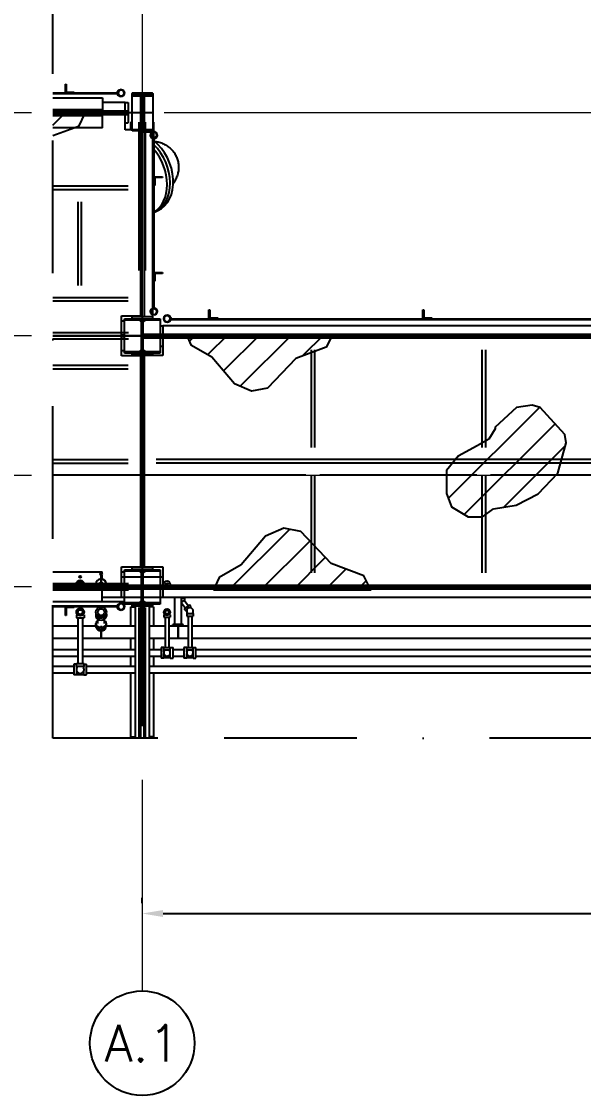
# Model space of a CAD drawing. Header units: metres. Extents: x 0 to 63075, y 0 to 44550.
# Drawn here: x 8035 to 12068, y 20105 to 27808 of the extents above; entities that cross this region are included whole.
import ezdxf
from ezdxf.enums import TextEntityAlignment as Align

# ---------------------------------------------------------------- set-up
doc = ezdxf.new("R2010")
doc.units = ezdxf.units.M
doc.header["$LTSCALE"] = 75
for name, pattern in [('BORDER', [44.45, 12.7, -6.35, 12.7, -6.35, 0, -6.35]), ('CENTER2', [28.575, 19.05, -3.175, 3.175, -3.175]), ('CENTERX2', [101.6, 63.5, -12.7, 12.7, -12.7])]:
    doc.linetypes.add(name, pattern=pattern)
for name, color, linetype in [('GSB', 7, 'Continuous'), ('SC1', 7, 'CENTER2'), ('SDM', 7, 'Continuous'), ('SL1', 8, 'Continuous'), ('SLM', 1, 'BORDER')]:
    doc.layers.add(name, color=color, linetype=linetype)
doc.styles.add('R140', font='simplex.shx', dxfattribs={"height": 3.5})
doc.styles.add('ROMANS', font='ROMANS.SHX')
doc.dimstyles.new('75___1-75', dxfattribs={"dimscale": 75, "dimtxt": 2.5, "dimasz": 2, "dimexe": 1.5, "dimexo": 1, "dimgap": 0.5, "dimtad": 1, "dimdec": 0, "dimzin": 12, "dimtxsty": 'ROMANS', "dimcen": 0, "dimclrd": 256, "dimclre": 256, "dimclrt": 3, "dimazin": 3, "dimtfac": 1, "dimtdec": 0, "dimtmove": 0, "dimatfit": 0, "dimfxl": 1, "dimlwd": -1, "dimlwe": -1, "dimarcsym": 0})
pattern_1 = [(45, (-77751.2, -19190.13), (-114.90485, 114.90485), [])]

# ---------------------------------------------------------------- blocks, each defined once
blk = doc.blocks.new('A$Ca548c4ee')
at = {"layer": 'SL1'}
h = blk.add_hatch(dxfattribs=at)
h.set_pattern_fill('_USER', color=256, scale=162.5, angle=45, style=0, pattern_type=0)
h.set_pattern_definition(pattern_1)
h.paths.add_polyline_path([(0, 4481.3), (0, 4319.6), (183.6, 4387.1), (230.8, 4481.3)])
h = blk.add_hatch(dxfattribs=at)
h.set_pattern_fill('_USER', color=256, scale=162.5, angle=45, style=0, pattern_type=0)
h.set_pattern_definition(pattern_1)
h.paths.add_polyline_path([(958.6, 2897.5), (2009.2, 2897.5), (1962.1, 2803.2), (1743.1, 2722.8), (1540.7, 2509.4), (1427.1, 2487.2), (1305.1, 2539.9), (1141.6, 2731.2), (994.6, 2814.3)])
h = blk.add_hatch(dxfattribs=at)
h.set_pattern_fill('_USER', color=256, scale=162.5, angle=45, style=0, pattern_type=0)
h.set_pattern_definition(pattern_1)
h.paths.add_polyline_path([(3163.6, 1644.1), (3325.8, 1670.3), (3325, 1670.3), (3484.2, 1751.7), (3625.3, 1900), (3683.7, 2116.8), (3673.8, 2178), (3498.6, 2369.7), (3439, 2387.7), (3328, 2369.7), (3175.6, 2230.4), (3175.6, 2217), (3130.2, 2142.7), (3044.7, 2095.5), (2909.2, 2020.7), (2825.1, 1917.9), (2825.1, 1754.4), (2860.4, 1659), (2981, 1586.6), (3083.5, 1586.6)])
h = blk.add_hatch(dxfattribs=at)
h.set_pattern_fill('_USER', color=256, scale=162.5, angle=45, style=0, pattern_type=0)
h.set_pattern_definition(pattern_1)
h.paths.add_polyline_path([(1154.4, 1063.3), (2283.6, 1063.3), (2232.9, 1164.6), (1997.6, 1251), (1780.1, 1480.4), (1657.9, 1504.3), (1526.8, 1447.6), (1351, 1242.1), (1193.1, 1152.7)])
for p, q in [((0, 4626.5), (462.5, 4626.5)), ((0, 4621.7), (463.5, 4621.7)), ((90.6, 4690), (97, 4690)), ((90.6, 4626.5), (90.6, 4690)), ((154.1, 4626.5), (90.6, 4626.5)), ((97, 4690), (97, 4640.5)), ((104.6, 4632.8), (154.1, 4632.8)), ((154.1, 4632.8), (154.1, 4626.5)), ((462.5, 4626.5), (464.5, 4635.8)), ((464.5, 4617.1), (462.5, 4626.5)), ((464.3, 4626.5), (462.5, 4626.5)), ((464.3, 4626.5), (466.1, 4635.8)), ((464.3, 4626.5), (466.2, 4626.5)), ((466.1, 4617.1), (464.3, 4626.5)), ((464.5, 4635.8), (470, 4643.7)), ((466.1, 4635.8), (464.5, 4635.8)), ((466.1, 4635.8), (471.3, 4643.7)), ((466.1, 4635.8), (468.1, 4635.8)), ((466.2, 4626.5), (468.1, 4635.8)), ((466.2, 4626.5), (466.6, 4626.5)), ((468.1, 4617.1), (466.2, 4626.5)), ((466.6, 4626.5), (466.6, 4624.5)), ((468.1, 4635.8), (473.4, 4643.7)), ((471.1, 4634.6), (469.5, 4626.5)), ((469.5, 4626.5), (471.1, 4618.4)), ((470, 4643.7), (478.4, 4649)), ((471.3, 4643.7), (470, 4643.7)), ((475.7, 4641.4), (471.1, 4634.6)), ((471.3, 4643.7), (479, 4649)), ((471.3, 4643.7), (473.4, 4643.7)), ((473.4, 4643.7), (481.3, 4649)), ((482.5, 4646), (475.7, 4641.4)), ((478.4, 4649), (487.1, 4650.7)), ((479, 4649), (478.4, 4649)), ((479, 4649), (487.1, 4650.7)), ((479, 4649), (481.3, 4649)), ((481.3, 4649), (489.4, 4650.6)), ((490.6, 4647.6), (482.5, 4646)), ((487.1, 4650.7), (488.1, 4650.9)), ((490.6, 4650.9), (488.1, 4650.9)), ((488.1, 4650.9), (497.5, 4649)), ((490.6, 4650.9), (500, 4649)), ((498.7, 4646), (490.6, 4647.6)), ((497.5, 4649), (500, 4649)), ((497.5, 4649), (505.4, 4643.7)), ((505.6, 4641.4), (498.7, 4646)), ((500, 4649), (507.9, 4643.7)), ((505.4, 4643.7), (507.9, 4643.7)), ((505.4, 4643.7), (510.7, 4635.8)), ((510.2, 4634.6), (505.6, 4641.4)), ((507.9, 4643.7), (513.2, 4635.8)), ((511.8, 4626.5), (510.2, 4634.6)), ((510.2, 4618.4), (511.8, 4626.5)), ((510.7, 4635.8), (513.2, 4635.8)), ((510.7, 4635.8), (512.5, 4626.5)), ((512.5, 4626.5), (510.7, 4617.1)), ((512.5, 4626.5), (515, 4626.5)), ((513.2, 4635.8), (515, 4626.5)), ((515, 4626.5), (513.2, 4617.1)), ((567.1, 4623.5), (567.1, 4363)), ((717.1, 4623.5), (567.1, 4623.5)), ((569.1, 4624.5), (569.1, 4623.5)), ((569.1, 4624.5), (569.1, 4624.5)), ((715.1, 4624.5), (569.1, 4624.5)), ((629.1, 4624.5), (569.1, 4624.5)), ((629.1, 4624.5), (629.1, 3020)), ((629.1, 4624.5), (629.1, 3020)), ((639.1, 4624.5), (639.1, 4624.5)), ((639.1, 4624.5), (645.2, 4624.5)), ((645.2, 4624.5), (639.1, 4624.5)), ((642.1, 4624.5), (642.1, 4363)), ((645.2, 4624.5), (645.2, 4624.5)), ((655.2, 4624.5), (655.2, 3020)), ((715.1, 4624.5), (655.2, 4624.5)), ((655.2, 4624.5), (655.2, 3020)), ((715.1, 4624.5), (715.1, 4623.5)), ((715.1, 4624.5), (715.1, 4624.5)), ((717.1, 4623.5), (717.1, 4348.7)), ((0, 4591.5), (356.5, 4591.5)), ((356.5, 4591.5), (356.5, 4489.5)), ((520.6, 4557.5), (356.5, 4557.5)), ((466.1, 4617.1), (464.5, 4617.1)), ((470, 4609.2), (464.5, 4617.1)), ((471.3, 4609.2), (466.1, 4617.1)), ((466.1, 4617.1), (468.1, 4617.1)), ((473.4, 4609.2), (468.1, 4617.1)), ((478.4, 4603.9), (470, 4609.2)), ((471.3, 4609.2), (470, 4609.2)), ((471.1, 4618.4), (475.7, 4611.5)), ((471.3, 4609.2), (473.4, 4609.2)), ((479, 4603.9), (471.3, 4609.2)), ((481.3, 4603.9), (473.4, 4609.2)), ((475.7, 4611.5), (482.5, 4606.9)), ((479, 4603.9), (478.4, 4603.9)), ((487.1, 4602.3), (478.4, 4603.9)), ((487.1, 4602.3), (479, 4603.9)), ((479, 4603.9), (481.3, 4603.9)), ((489.4, 4602.3), (481.3, 4603.9)), ((482.5, 4606.9), (490.6, 4605.3)), ((488.1, 4602.1), (487.1, 4602.3)), ((497.5, 4603.9), (488.1, 4602.1)), ((488.1, 4602.1), (490.6, 4602.1)), ((490.6, 4605.3), (498.7, 4606.9)), ((500, 4603.9), (490.6, 4602.1)), ((505.4, 4609.2), (497.5, 4603.9)), ((497.5, 4603.9), (500, 4603.9)), ((498.7, 4606.9), (505.6, 4611.5)), ((507.9, 4609.2), (500, 4603.9)), ((510.7, 4617.1), (505.4, 4609.2)), ((505.4, 4609.2), (507.9, 4609.2)), ((505.6, 4611.5), (510.2, 4618.4)), ((513.2, 4617.1), (507.9, 4609.2)), ((510.7, 4617.1), (513.2, 4617.1)), ((520.6, 4489.2), (520.6, 4557.5)), ((520.6, 4557.5), (542.1, 4557.5)), ((542.1, 4557.5), (542.1, 4489.2)), ((569.1, 4613.5), (715.1, 4613.5)), ((569.1, 4604.4), (569.1, 4613.5)), ((629.1, 4604.4), (569.1, 4604.4)), ((639.1, 4374.6), (639.1, 4594.4)), ((645.2, 4594.4), (645.2, 4374.6)), ((715.1, 4604.4), (655.2, 4604.4)), ((715.1, 4613.5), (715.1, 4604.4)), ((0, 4507.5), (352.3, 4507.5)), ((0, 4497.5), (542.1, 4497.5)), ((0, 4497.5), (542.1, 4497.5)), ((356.5, 4489.5), (0, 4489.5)), ((542.1, 4484.5), (0, 4484.5)), ((0, 4479.5), (356.5, 4479.5)), ((0, 4471.4), (542.1, 4471.4)), ((0, 4471.4), (542.1, 4471.4)), ((118.9, 4489.2), (182.9, 4489.2)), ((118.9, 4479.7), (118.9, 4489.2)), ((182.9, 4479.7), (118.9, 4479.7)), ((182.9, 4489.2), (542.1, 4489.2)), ((182.9, 4479.7), (182.9, 4489.2)), ((542.1, 4479.7), (182.9, 4479.7)), ((356.5, 4377.5), (356.5, 4479.5)), ((520.6, 4363), (520.6, 4479.7)), ((542.1, 4479.7), (542.1, 4489.2)), ((567.1, 4484.5), (542.1, 4484.5)), ((542.1, 4479.7), (542.1, 4411.5)), ((717.1, 4484.5), (567.1, 4484.5)), ((352.3, 4461.5), (0, 4461.5)), ((520.6, 4411.5), (542.1, 4411.5)), ((567.1, 4416), (560.9, 4416)), ((560.9, 4416), (560.9, 4410.4)), ((560.9, 4410.4), (567.1, 4410.4)), ((560.9, 4363), (560.9, 4410.4)), ((621.1, 3353.9), (621.1, 4416)), ((663.1, 4416), (663.1, 3353.9)), ((717.1, 4416), (723.3, 4416)), ((723.3, 4410.4), (717.1, 4410.4)), ((723.3, 4416), (723.3, 4410.4)), ((723.3, 4410.4), (723.3, 4349.9)), ((356.5, 4377.5), (0, 4377.5)), ((642.1, 4363), (520.6, 4363)), ((569.1, 4364.6), (629.1, 4364.6)), ((569.1, 4355.5), (569.1, 4364.6)), ((715.1, 4355.5), (569.1, 4355.5)), ((642.1, 3027.5), (642.1, 4363)), ((711.4, 4345.5), (642.1, 4345.5)), ((655.2, 4364.6), (715.1, 4364.6)), ((702.6, 4335.2), (700.7, 4325.9)), ((700.7, 4323.4), (702.6, 4332.7)), ((700.7, 4323.4), (700.7, 4325.9)), ((701, 4322), (700.7, 4323.4)), ((701, 4324.6), (702.6, 4316.5)), ((701, 4322), (702.6, 4314.3)), ((702.6, 4313.6), (701, 4322)), ((707.9, 4343.1), (702.6, 4335.2)), ((702.6, 4332.7), (707.9, 4340.6)), ((702.6, 4332.7), (702.6, 4335.2)), ((702.6, 4316.5), (707.9, 4308.6)), ((702.6, 4314.3), (702.6, 4316.5)), ((702.6, 4313.6), (702.6, 4314.3)), ((702.6, 4314.3), (707.9, 4306.5)), ((707.9, 4305.3), (702.6, 4313.6)), ((705.6, 4334), (704, 4325.9)), ((704, 4325.9), (705.6, 4317.8)), ((710.2, 4340.8), (705.6, 4334)), ((705.6, 4317.8), (710.2, 4310.9)), ((707.9, 4343.1), (715.8, 4348.4)), ((707.9, 4340.6), (707.9, 4343.1)), ((717, 4345.4), (710.2, 4340.8)), ((715.1, 4364.6), (715.1, 4355.5)), ((715.1, 4344.1), (715.1, 4307.6)), ((725.1, 4350.3), (715.8, 4348.4)), ((715.8, 4348.4), (715.8, 4345.9)), ((715.8, 4345.9), (725.1, 4347.8)), ((725.1, 4347), (717, 4345.4)), ((723.3, 4346.7), (723.3, 4305.1)), ((725.1, 4347.8), (725.1, 4350.3)), ((734.5, 4348.4), (725.1, 4350.3)), ((725.1, 4347.8), (734.5, 4345.9)), ((733.2, 4345.4), (725.1, 4347)), ((740.1, 4340.8), (733.2, 4345.4)), ((734.5, 4345.9), (734.5, 4348.4)), ((742.4, 4343.1), (734.5, 4348.4)), ((734.5, 4345.9), (742.4, 4340.6)), ((744.7, 4334), (740.1, 4340.8)), ((740.1, 4310.9), (744.7, 4317.8)), ((742.4, 4340.6), (742.4, 4343.1)), ((747.7, 4335.2), (742.4, 4343.1)), ((742.4, 4340.6), (747.7, 4332.7)), ((742.4, 4308.6), (747.7, 4316.5)), ((742.4, 4306.5), (747.7, 4314.3)), ((747.7, 4313.6), (742.4, 4305.3)), ((746.3, 4325.9), (744.7, 4334)), ((746.3, 4325.9), (744.7, 4317.8)), ((744.7, 4315.5), (746, 4322)), ((744.7, 4317.8), (744.7, 4315.5)), ((746, 4322), (746.3, 4323.4)), ((746.3, 4323.4), (746.3, 4325.9)), ((747.7, 4332.7), (747.7, 4335.2)), ((749.5, 4325.9), (747.7, 4335.2)), ((747.7, 4332.7), (749.5, 4323.4)), ((747.7, 4316.5), (749.3, 4324.6)), ((747.7, 4314.3), (749.2, 4322)), ((749.2, 4322), (747.7, 4313.6)), ((747.7, 4316.5), (747.7, 4314.3)), ((747.7, 4313.6), (747.7, 4314.3)), ((749.5, 4323.4), (749.2, 4322)), ((749.5, 4323.4), (749.5, 4325.9)), ((707.9, 4306.5), (707.9, 4308.6)), ((707.9, 4308.6), (715.8, 4303.3)), ((707.9, 4305.3), (707.9, 4306.5)), ((707.9, 4306.5), (715.8, 4301.4)), ((715.8, 4299.7), (707.9, 4305.3)), ((710.2, 4310.9), (717, 4306.3)), ((715.1, 4300.2), (715.1, 3081.5)), ((715.8, 4301.4), (715.8, 4303.3)), ((715.8, 4303.3), (725.1, 4301.5)), ((715.8, 4299.7), (715.8, 4301.4)), ((715.8, 4301.4), (725.1, 4299.6)), ((725.1, 4297.8), (715.8, 4299.7)), ((717, 4306.3), (725.1, 4304.7)), ((720.3, 4298.8), (720.3, 3084.6)), ((725.1, 4301.9), (723.1, 4301.9)), ((725.1, 4304.7), (733.2, 4306.3)), ((725.1, 4301.5), (734.5, 4303.3)), ((725.1, 4301.9), (725.1, 4301.5)), ((725.1, 4299.6), (725.1, 4301.5)), ((725.1, 4299.6), (734.5, 4301.4)), ((734.5, 4299.7), (725.1, 4297.8)), ((725.1, 4297.8), (725.1, 4299.6)), ((725.1, 4297.8), (725.1, 3085.6)), ((733.2, 4306.3), (740.1, 4310.9)), ((734.5, 4303.3), (742.4, 4308.6)), ((734.5, 4301.4), (742.4, 4306.5)), ((742.4, 4305.3), (734.5, 4299.7)), ((734.5, 4301.4), (734.5, 4303.3)), ((734.5, 4299.7), (734.5, 4301.4)), ((742.4, 4306.5), (742.4, 4308.6)), ((742.4, 4305.3), (742.4, 4306.5)), ((725.1, 3962.4), (725.1, 4025.9)), ((725.1, 4025.9), (788.6, 4025.9)), ((731.5, 4011.9), (731.5, 3962.4)), ((788.6, 4019.5), (739.1, 4019.5)), ((788.6, 4025.9), (788.6, 4019.5)), ((542.1, 3957.1), (0, 3957.1)), ((542.1, 3957.1), (0, 3957.1)), ((542.1, 3932.8), (0, 3932.8)), ((542.1, 3932.8), (0, 3932.8)), ((731.5, 3962.4), (725.1, 3962.4)), ((180, 3845), (180, 3245)), ((180, 3845), (180, 3245)), ((204.3, 3845), (204.3, 3245)), ((204.3, 3845), (204.3, 3245)), ((731.2, 3772.7), (753.2, 3782.5)), ((731.2, 3772.7), (725.1, 3770)), ((715.1, 3342.6), (720.3, 3342.6)), ((725.1, 3275.7), (725.1, 3339.2)), ((725.1, 3339.2), (788.6, 3339.2)), ((731.5, 3325.2), (731.5, 3275.7)), ((788.6, 3332.9), (739.1, 3332.9)), ((788.6, 3339.2), (788.6, 3332.9)), ((731.5, 3275.7), (725.1, 3275.7)), ((542.1, 3157.1), (0, 3157.1)), ((542.1, 3157.1), (0, 3157.1)), ((542.1, 3132.8), (0, 3132.8)), ((542.1, 3132.8), (0, 3132.8)), ((707.9, 3076.8), (715.8, 3082)), ((715.8, 3083.6), (725.1, 3085.6)), ((725.1, 3083.8), (715.8, 3082)), ((715.8, 3082), (715.8, 3083.6)), ((715.8, 3082), (715.8, 3080)), ((715.8, 3080), (725.1, 3081.9)), ((720.3, 3082.8), (720.3, 3081.5)), ((725.1, 3081.5), (720.3, 3081.5)), ((725.1, 3085.6), (734.5, 3083.6)), ((725.1, 3083.8), (725.1, 3085.6)), ((725.1, 3081.9), (725.1, 3083.8)), ((725.1, 3083.8), (734.5, 3082)), ((725.1, 3081.9), (734.5, 3080)), ((725.1, 3081.9), (725.1, 3081.5)), ((734.5, 3082), (734.5, 3083.6)), ((734.5, 3083.6), (742.4, 3078)), ((734.5, 3082), (734.5, 3080)), ((734.5, 3082), (742.4, 3076.8)), ((494.1, 3027.5), (642.1, 3027.5)), ((494.1, 2741.5), (494.1, 3027.5)), ((514.1, 2996.8), (514.1, 3007.5)), ((514.1, 3007.5), (770.1, 3007.5)), ((567.1, 3020), (567.1, 3007.5)), ((717.1, 3020), (567.1, 3020)), ((569.1, 3027.5), (569.1, 3020)), ((642.1, 3027.5), (642.1, 3007.5)), ((642.1, 3007.5), (642.1, 2957.5)), ((700.7, 3059.9), (701, 3061.3)), ((700.7, 3059.9), (700.7, 3057.5)), ((702.6, 3050.6), (700.7, 3059.9)), ((702.6, 3048.1), (700.7, 3057.5)), ((701, 3061.3), (702.6, 3069.7)), ((701, 3061.3), (702.6, 3069.1)), ((701, 3058.7), (702.6, 3066.8)), ((702.6, 3069.7), (707.9, 3078)), ((702.6, 3069.1), (707.9, 3076.8)), ((702.6, 3066.8), (707.9, 3074.7)), ((702.6, 3069.1), (702.6, 3069.7)), ((702.6, 3069.1), (702.6, 3066.8)), ((702.6, 3048.1), (702.6, 3050.6)), ((707.9, 3040.2), (702.6, 3048.1)), ((705.6, 3065.6), (704, 3057.5)), ((704, 3057.5), (705.6, 3049.4)), ((710.2, 3072.4), (705.6, 3065.6)), ((705.6, 3049.4), (710.2, 3042.5)), ((707.9, 3074.7), (715.8, 3080)), ((707.9, 3078), (707.9, 3076.8)), ((707.9, 3076.8), (707.9, 3074.7)), ((715.8, 3034.9), (707.9, 3040.2)), ((717, 3077), (710.2, 3072.4)), ((710.2, 3042.5), (717, 3037.9)), ((715.1, 3075.7), (715.1, 3039.2)), ((715.1, 3035.4), (715.1, 3020)), ((715.8, 3037.4), (715.8, 3034.9)), ((725.1, 3035.5), (715.8, 3037.4)), ((725.1, 3033.1), (715.8, 3034.9)), ((725.1, 3078.6), (717, 3077)), ((717, 3037.9), (725.1, 3036.3)), ((717.1, 3007.5), (717.1, 3020)), ((733.2, 3077), (725.1, 3078.6)), ((725.1, 3036.3), (733.2, 3037.9)), ((734.5, 3037.4), (725.1, 3035.5)), ((725.1, 3035.5), (725.1, 3033.1)), ((734.5, 3034.9), (725.1, 3033.1)), ((740.1, 3072.4), (733.2, 3077)), ((733.2, 3037.9), (740.1, 3042.5)), ((734.5, 3080), (742.4, 3074.7)), ((742.4, 3040.2), (734.5, 3034.9)), ((734.5, 3034.9), (734.5, 3037.4)), ((744.7, 3065.6), (740.1, 3072.4)), ((740.1, 3042.5), (744.7, 3049.4)), ((742.4, 3076.8), (742.4, 3078)), ((742.4, 3078), (747.7, 3069.7)), ((742.4, 3076.8), (742.4, 3074.7)), ((742.4, 3076.8), (747.7, 3069.1)), ((742.4, 3074.7), (747.7, 3066.8)), ((747.7, 3050.6), (742.4, 3042.7)), ((747.7, 3048.1), (742.4, 3040.2)), ((742.4, 3042.7), (742.4, 3040.2)), ((746.3, 3057.5), (744.7, 3065.6)), ((744.7, 3049.4), (746.3, 3057.5)), ((747.7, 3069.1), (747.7, 3069.7)), ((747.7, 3069.7), (749.3, 3061.3)), ((747.7, 3069.1), (749.3, 3061.3)), ((747.7, 3069.1), (747.7, 3066.8)), ((747.7, 3066.8), (749.3, 3058.7)), ((749.5, 3059.9), (747.7, 3050.6)), ((749.5, 3057.5), (747.7, 3048.1)), ((747.7, 3050.6), (747.7, 3048.1)), ((749.3, 3061.3), (749.5, 3059.9)), ((749.5, 3057.5), (749.5, 3059.9)), ((770.1, 3007.5), (770.1, 2996.8)), ((797.6, 3016.8), (795.7, 3007.5)), ((798.2, 3007.5), (795.7, 3007.5)), ((795.7, 3007.5), (797.6, 2998.1)), ((797.6, 3016.8), (802.9, 3024.7)), ((800.1, 3016.8), (797.6, 3016.8)), ((798.2, 3007.5), (800.1, 3016.8)), ((800.1, 2998.1), (798.2, 3007.5)), ((800.6, 3015.6), (799, 3007.5)), ((799, 3007.5), (800.6, 2999.4)), ((805.2, 3022.4), (800.6, 3015.6)), ((810.8, 3030), (802.9, 3024.7)), ((802.9, 3024.7), (805.3, 3024.7)), ((812, 3027), (805.2, 3022.4)), ((805.3, 3024.7), (813.3, 3030)), ((820.1, 3031.9), (810.8, 3030)), ((813.3, 3030), (810.8, 3030)), ((820.1, 3028.6), (812, 3027)), ((813.3, 3030), (822.6, 3031.9)), ((822.6, 3031.9), (820.1, 3031.9)), ((828.2, 3027), (820.1, 3028.6)), ((821.4, 3031.6), (829.5, 3030)), ((831.7, 3030), (823.7, 3031.7)), ((823.7, 3031.7), (832.4, 3030)), ((835.1, 3022.4), (828.2, 3027)), ((837.4, 3024.7), (829.5, 3030)), ((829.5, 3030), (831.7, 3030)), ((832.4, 3030), (831.7, 3030)), ((839.4, 3024.7), (831.7, 3030)), ((832.4, 3030), (840.7, 3024.7)), ((839.7, 3015.6), (835.1, 3022.4)), ((839.4, 3024.7), (837.4, 3024.7)), ((842.7, 3016.8), (837.4, 3024.7)), ((844.6, 3016.8), (839.4, 3024.7)), ((840.7, 3024.7), (839.4, 3024.7)), ((841.3, 3007.5), (839.7, 3015.6)), ((839.7, 2999.4), (841.3, 3007.5)), ((840.7, 3024.7), (846.3, 3016.8)), ((844.5, 3007.5), (842.7, 3016.8)), ((844.6, 3016.8), (842.7, 3016.8)), ((842.7, 2998.1), (844.5, 3007.5)), ((844.1, 3007.5), (844.1, 3005.5)), ((844.1, 3007.5), (844.5, 3007.5)), ((846.4, 3007.5), (844.5, 3007.5)), ((846.3, 3016.8), (844.6, 3016.8)), ((846.4, 3007.5), (844.6, 3016.8)), ((844.6, 2998.1), (846.4, 3007.5)), ((846.3, 3016.8), (848.2, 3007.5)), ((848.2, 3007.5), (846.3, 2998.1)), ((848.2, 3007.5), (846.4, 3007.5)), ((848.2, 3007.5), (7636, 3007.5)), ((1120.1, 3071), (1126.5, 3071)), ((1120.1, 3007.5), (1120.1, 3071)), ((1183.6, 3007.5), (1120.1, 3007.5)), ((1126.5, 3071), (1126.5, 3021.5)), ((1134.1, 3013.8), (1183.6, 3013.8)), ((1183.6, 3013.8), (1183.6, 3007.5)), ((2656.1, 3071), (2662.5, 3071)), ((2656.1, 3007.5), (2656.1, 3071)), ((2719.6, 3007.5), (2656.1, 3007.5)), ((2662.5, 3071), (2662.5, 3021.5)), ((2670.1, 3013.8), (2719.6, 3013.8)), ((2719.6, 3013.8), (2719.6, 3007.5)), ((494.1, 2991.5), (514.1, 2991.5)), ((624.9, 2996.8), (514.1, 2996.8)), ((514.1, 2772.2), (514.1, 2996.8)), ((636.9, 2981.8), (621.9, 2996.8)), ((636.9, 2981.8), (621.9, 2996.8)), ((636.9, 2784.2), (636.9, 2984.8)), ((642.1, 2957.5), (642.1, 2811.5)), ((642.1, 2957.5), (647.4, 2957.5)), ((662.4, 2996.8), (647.4, 2981.8)), ((662.4, 2996.8), (647.4, 2981.8)), ((647.4, 2984.8), (647.4, 2784.2)), ((770.1, 2996.8), (659.4, 2996.8)), ((770.1, 2996.8), (770.1, 2772.2)), ((770.1, 2957.5), (790.1, 2957.5)), ((790.1, 2957.5), (790.1, 2743)), ((5421.6, 2957.5), (790.1, 2957.5)), ((797.6, 2998.1), (800.1, 2998.1)), ((802.9, 2990.2), (797.6, 2998.1)), ((800.6, 2999.4), (805.2, 2992.5)), ((805.3, 2990.2), (802.9, 2990.2)), ((802.9, 2990.2), (810.8, 2984.9)), ((805.2, 2992.5), (812, 2987.9)), ((813.3, 2984.9), (805.3, 2990.2)), ((813.3, 2984.9), (810.8, 2984.9)), ((810.8, 2984.9), (820.1, 2983.1)), ((812, 2987.9), (820.1, 2986.3)), ((822.6, 2983.1), (813.3, 2984.9)), ((820.1, 2986.3), (828.2, 2987.9)), ((822.6, 2983.1), (820.1, 2983.1)), ((821.4, 2983.3), (829.5, 2984.9)), ((823.7, 2983.3), (822.6, 2983.1)), ((823.7, 2983.3), (831.7, 2984.9)), ((832.4, 2984.9), (823.7, 2983.3)), ((828.2, 2987.9), (835.1, 2992.5)), ((829.5, 2984.9), (837.4, 2990.2)), ((831.7, 2984.9), (829.5, 2984.9)), ((831.7, 2984.9), (839.4, 2990.2)), ((832.4, 2984.9), (831.7, 2984.9)), ((840.7, 2990.2), (832.4, 2984.9)), ((835.1, 2992.5), (839.7, 2999.4)), ((837.4, 2990.2), (842.7, 2998.1)), ((839.4, 2990.2), (837.4, 2990.2)), ((839.4, 2990.2), (844.6, 2998.1)), ((840.7, 2990.2), (839.4, 2990.2)), ((846.3, 2998.1), (840.7, 2990.2)), ((844.6, 2998.1), (842.7, 2998.1)), ((846.3, 2998.1), (844.6, 2998.1)), ((847.2, 3002.7), (7637, 3002.7)), ((0, 2907.5), (543.4, 2907.5)), ((0, 2884.5), (9072.5, 2884.5)), ((636.9, 2884.5), (0, 2884.5)), ((543.4, 2861.5), (0, 2861.5)), ((514.1, 2889.5), (494.1, 2889.5)), ((513.9, 2889.2), (494.1, 2889.2)), ((494.1, 2879.7), (513.9, 2879.7)), ((494.1, 2879.5), (514.1, 2879.5)), ((513.9, 2889.2), (514.1, 2889.2)), ((513.9, 2879.7), (513.9, 2889.2)), ((514.1, 2879.7), (513.9, 2879.7)), ((642.1, 2884.5), (636.9, 2884.5)), ((642.1, 2897.5), (7842.1, 2897.5)), ((642.1, 2897.5), (7842.1, 2897.5)), ((5170.6, 2884.5), (642.1, 2884.5)), ((642.1, 2871.4), (7842.1, 2871.4)), ((642.1, 2871.4), (7842.1, 2871.4)), ((514.1, 2777.5), (494.1, 2777.5)), ((621.9, 2772.2), (636.9, 2787.2)), ((621.9, 2772.2), (636.9, 2787.2)), ((642.1, 2811.5), (642.1, 2761.5)), ((642.1, 2811.5), (647.4, 2811.5)), ((647.4, 2787.2), (662.4, 2772.2)), ((647.4, 2787.2), (662.4, 2772.2)), ((770.1, 2811.5), (790.1, 2811.5)), ((1855, 2784.5), (1855, 2084.5)), ((1855, 2784.5), (1855, 2084.5)), ((1879.3, 2784.5), (1879.3, 2084.5)), ((1879.3, 2784.5), (1879.3, 2084.5)), ((3080, 2784.5), (3080, 2084.5)), ((3080, 2784.5), (3080, 2084.5)), ((3104.3, 2784.5), (3104.3, 2084.5)), ((3104.3, 2784.5), (3104.3, 2084.5)), ((642.1, 2741.5), (494.1, 2741.5)), ((514.1, 2772.2), (624.9, 2772.2)), ((514.1, 2761.5), (514.1, 2772.2)), ((770.1, 2761.5), (514.1, 2761.5)), ((567.1, 2761.5), (567.1, 2749)), ((567.1, 2749), (717.1, 2749)), ((569.1, 2749), (569.1, 2741.5)), ((629.1, 2749), (629.1, 1220)), ((629.1, 2749), (629.1, 1220)), ((642.1, 2761.5), (642.1, 2743)), ((642.1, 2743), (642.1, 1227.5)), ((790.1, 2743), (642.1, 2743)), ((642.1, 1227.5), (642.1, 2741.5)), ((655.2, 2749), (655.2, 1220)), ((655.2, 2749), (655.2, 1220)), ((659.4, 2772.2), (770.1, 2772.2)), ((715.1, 2749), (715.1, 2743)), ((717.1, 2749), (717.1, 2761.5)), ((770.1, 2772.2), (770.1, 2761.5)), ((542.1, 2672.5), (0, 2672.5)), ((542.1, 2672.5), (0, 2672.5)), ((542.1, 2646.4), (0, 2646.4)), ((542.1, 2646.4), (0, 2646.4)), ((0, 1997.5), (542.1, 1997.5)), ((0, 1997.5), (542.1, 1997.5)), ((0, 1971.4), (542.1, 1971.4)), ((0, 1971.4), (542.1, 1971.4)), ((7742.1, 1997.5), (742.1, 1997.5)), ((7742.1, 1997.5), (742.1, 1997.5)), ((7742.1, 1971.4), (742.1, 1971.4)), ((7742.1, 1971.4), (742.1, 1971.4)), ((1817.1, 1884.5), (0, 1884.5)), ((1855, 1884.5), (1855, 1184.5)), ((1855, 1884.5), (1855, 1184.5)), ((1879.3, 1884.5), (1879.3, 1184.5)), ((1879.3, 1884.5), (1879.3, 1184.5)), ((3042.1, 1884.5), (1917.1, 1884.5)), ((3080, 1884.5), (3080, 1184.5)), ((3080, 1884.5), (3080, 1184.5)), ((3104.3, 1884.5), (3104.3, 1184.5)), ((3104.3, 1884.5), (3104.3, 1184.5)), ((4267.1, 1884.5), (3142.1, 1884.5)), ((0, 1191.5), (353.8, 1191.5)), ((346.2, 1182.7), (347.8, 1182.7)), ((346.2, 1103.7), (346.2, 1182.7)), ((347.8, 1182.7), (347.8, 1103.7)), ((353.8, 1178.4), (353.8, 1191.5)), ((353.8, 1140.8), (353.8, 1171.9)), ((494.1, 1227.5), (642.1, 1227.5)), ((494.1, 1089.2), (494.1, 1227.5)), ((494.1, 1191.5), (514.1, 1191.5)), ((494.1, 1157.5), (642.1, 1157.5)), ((514.1, 1196.8), (514.1, 1207.5)), ((514.1, 1207.5), (770.1, 1207.5)), ((624.9, 1196.8), (514.1, 1196.8)), ((514.1, 1089.2), (514.1, 1196.8)), ((567.1, 1220), (567.1, 1207.5)), ((717.1, 1220), (567.1, 1220)), ((569.1, 1227.5), (569.1, 1220)), ((636.9, 1181.8), (621.9, 1196.8)), ((636.9, 984.2), (636.9, 1184.8)), ((642.1, 1227.5), (642.1, 1207.5)), ((642.1, 1227.5), (790.1, 1227.5)), ((642.1, 1207.5), (642.1, 1157.5)), ((642.1, 1157.5), (642.1, 1011.5)), ((642.1, 1157.5), (642.1, 1011.5)), ((642.1, 1157.5), (790.1, 1157.5)), ((662.4, 1196.8), (647.4, 1181.8)), ((647.4, 1184.8), (647.4, 984.2)), ((770.1, 1196.8), (659.4, 1196.8)), ((715.1, 1227.5), (715.1, 1220)), ((717.1, 1207.5), (717.1, 1220)), ((770.1, 1207.5), (770.1, 1196.8)), ((770.1, 1196.8), (770.1, 972.2)), ((790.1, 1227.5), (790.1, 1011.5)), ((0, 1107.5), (543.4, 1107.5)), ((0, 1107.5), (349.6, 1107.5)), ((0, 1097.5), (642.1, 1097.5)), ((0, 1097.5), (642.1, 1097.5)), ((173.1, 1089.5), (0, 1089.5)), ((0, 1084.5), (9072.5, 1084.5)), ((7836.9, 1084.5), (0, 1084.5)), ((0, 1079.5), (183.3, 1079.5)), ((116.2, 1079.7), (116.2, 1089.2)), ((116.2, 1089.2), (173.2, 1089.2)), ((179.8, 1079.7), (116.2, 1079.7)), ((179.8, 1079.7), (179.8, 1081.8)), ((182.9, 1079.7), (179.8, 1079.7)), ((210.7, 1079.5), (318.1, 1079.5)), ((317.9, 1079.7), (211.1, 1079.7)), ((220.8, 1089.2), (312.2, 1089.2)), ((312.1, 1089.5), (220.9, 1089.5)), ((347.8, 1103.7), (346.2, 1103.7)), ((548.1, 1079.7), (376.1, 1079.7)), ((381.8, 1089.2), (548.1, 1089.2)), ((494.1, 1011.5), (494.1, 1079.7)), ((514.1, 972.2), (514.1, 1079.7)), ((548.1, 1079.7), (548.1, 1089.2)), ((642.1, 1097.5), (7704.1, 1097.5)), ((642.1, 1097.5), (7704.1, 1097.5)), ((0, 1071.4), (642.1, 1071.4)), ((0, 1071.4), (642.1, 1071.4)), ((543.4, 1061.5), (0, 1061.5)), ((349.6, 1061.5), (0, 1061.5)), ((353.8, 977.5), (353.8, 1066.6)), ((353.8, 1011.5), (494.1, 1011.5)), ((494.1, 1011.5), (642.1, 1011.5)), ((642.1, 1071.4), (7704.1, 1071.4)), ((642.1, 1071.4), (7704.1, 1071.4)), ((642.1, 1011.5), (642.1, 961.5)), ((642.1, 1011.5), (790.1, 1011.5)), ((790.1, 1011.5), (5421.6, 1011.5)), ((874.8, 815.6), (874.8, 1011.5)), ((923, 815.6), (923, 1011.5)), ((923, 995.3), (939.8, 1008.1)), ((933.2, 1011.5), (937.3, 1006.2)), ((939.8, 1008.1), (950.4, 994.2)), ((353.8, 977.5), (0, 977.5)), ((0, 947.3), (463.5, 947.3)), ((0, 942.5), (462.5, 942.5)), ((90.6, 942.5), (154.1, 942.5)), ((90.6, 879), (90.6, 942.5)), ((97, 928.5), (97, 879)), ((154.1, 936.1), (104.6, 936.1)), ((154.1, 942.5), (154.1, 936.1)), ((514.1, 977.5), (353.8, 977.5)), ((462.5, 942.5), (464.5, 951.8)), ((464.5, 933.1), (462.5, 942.5)), ((464.3, 942.5), (462.5, 942.5)), ((466.1, 951.8), (464.3, 942.5)), ((464.3, 942.5), (466.2, 942.5)), ((466.1, 933.1), (464.3, 942.5)), ((464.5, 951.8), (470, 959.7)), ((466.1, 951.8), (464.5, 951.8)), ((466.1, 933.1), (464.5, 933.1)), ((470, 925.2), (464.5, 933.1)), ((465.3, 947.3), (466.6, 947.3)), ((471.3, 959.7), (466.1, 951.8)), ((471.3, 925.2), (466.1, 933.1)), ((466.1, 933.1), (468.1, 933.1)), ((466.2, 942.5), (468.1, 951.8)), ((468.1, 933.1), (466.2, 942.5)), ((466.2, 942.5), (466.6, 942.5)), ((466.6, 947.3), (466.6, 942.5)), ((468.1, 951.8), (473.4, 959.7)), ((473.4, 925.2), (468.1, 933.1)), ((471.1, 950.6), (469.5, 942.5)), ((469.5, 942.5), (471.1, 934.4)), ((470, 959.7), (471.3, 959.7)), ((478.4, 919.9), (470, 925.2)), ((471.3, 925.2), (470, 925.2)), ((475.7, 957.4), (471.1, 950.6)), ((471.1, 934.4), (475.7, 927.5)), ((471.3, 925.2), (473.4, 925.2)), ((479, 919.9), (471.3, 925.2)), ((473.4, 959.7), (481.3, 965)), ((481.3, 919.9), (473.4, 925.2)), ((482.5, 962), (475.7, 957.4)), ((475.7, 927.5), (482.5, 922.9)), ((478.4, 965), (487.1, 966.7)), ((479, 965), (478.4, 965)), ((487.1, 966.7), (479, 965)), ((481.3, 965), (490.6, 966.9)), ((490.6, 963.6), (482.5, 962)), ((490.6, 966.9), (500, 965)), ((498.7, 962), (490.6, 963.6)), ((505.4, 925.2), (497.5, 919.9)), ((505.6, 957.4), (498.7, 962)), ((498.7, 922.9), (505.6, 927.5)), ((500, 965), (507.9, 959.7)), ((507.9, 925.2), (500, 919.9)), ((507.9, 959.7), (505.4, 959.7)), ((505.4, 959.7), (510.7, 951.8)), ((510.7, 933.1), (505.4, 925.2)), ((505.4, 925.2), (507.9, 925.2)), ((510.2, 950.6), (505.6, 957.4)), ((505.6, 927.5), (510.2, 934.4)), ((507.9, 959.7), (513.2, 951.8)), ((513.2, 933.1), (507.9, 925.2)), ((511.8, 942.5), (510.2, 950.6)), ((510.2, 934.4), (511.8, 942.5)), ((510.7, 951.8), (513.2, 951.8)), ((510.7, 951.8), (512.5, 942.5)), ((512.5, 942.5), (510.7, 933.1)), ((510.7, 933.1), (513.2, 933.1)), ((512.5, 942.5), (515, 942.5)), ((513.2, 951.8), (515, 942.5)), ((515, 942.5), (513.2, 933.1)), ((514.1, 972.2), (624.9, 972.2)), ((514.1, 961.5), (514.1, 972.2)), ((770.1, 961.5), (514.1, 961.5)), ((560.9, 941.5), (592.1, 941.5)), ((560.9, 805.9), (560.9, 941.5)), ((567.1, 961.5), (567.1, 949)), ((567.1, 949), (717.1, 949)), ((592.1, 949), (592.1, 0)), ((621.1, 2.8), (621.1, 935.9)), ((621.9, 972.2), (636.9, 987.2)), ((630, 949), (630, 0)), ((630, 949), (630, 0)), ((642.1, 961.5), (642.1, 84.5)), ((647.4, 987.2), (662.4, 972.2)), ((654.3, 949), (654.3, 0)), ((654.3, 949), (654.3, 0)), ((659.4, 972.2), (770.1, 972.2)), ((663.1, 935.9), (663.1, 2.8)), ((692.1, 949), (692.1, 0)), ((723.3, 941.5), (692.1, 941.5)), ((717.1, 949), (717.1, 961.5)), ((723.3, 941.5), (723.3, 805.9)), ((770.1, 972.2), (770.1, 961.5)), ((923, 973.4), (950.4, 994.2)), ((923, 970.1), (951.7, 932.5)), ((942.7, 988.3), (972.9, 948.7)), ((980.6, 954.5), (944, 926.7)), ((954.6, 912.8), (944, 926.7)), ((991.2, 940.6), (980.6, 954.5)), ((991.2, 940.6), (987.2, 937.6)), ((993.2, 932.7), (988.6, 938.7)), ((97, 879), (90.6, 879)), ((169.2, 882.9), (173.7, 882.9)), ((169.2, 882.9), (169.2, 862.3)), ((169.2, 862.3), (197, 862.3)), ((172.4, 890.8), (172.4, 882.9)), ((180.3, 862.3), (180.3, 532.9)), ((197, 862.3), (224.8, 862.3)), ((213.7, 862.3), (213.7, 532.9)), ((220.3, 882.9), (224.8, 882.9)), ((221.6, 882.9), (221.6, 890.8)), ((224.8, 882.9), (224.8, 862.3)), ((309.3, 887.9), (309.3, 873.3)), ((312.5, 888.5), (312.5, 887.9)), ((322.9, 820.9), (322.9, 852.8)), ((371.1, 820.9), (371.1, 852.8)), ((381.5, 887.9), (381.5, 888.5)), ((384.7, 887.9), (384.7, 873.3)), ((479, 919.9), (478.4, 919.9)), ((487.1, 918.3), (478.4, 919.9)), ((487.1, 918.3), (479, 919.9)), ((479, 919.9), (481.3, 919.9)), ((489.4, 918.3), (481.3, 919.9)), ((482.5, 922.9), (490.6, 921.3)), ((488.1, 918.1), (487.1, 918.3)), ((497.5, 919.9), (488.1, 918.1)), ((488.1, 918.1), (490.6, 918.1)), ((490.6, 921.3), (498.7, 922.9)), ((500, 919.9), (490.6, 918.1)), ((497.5, 919.9), (500, 919.9)), ((797.1, 884.5), (802.1, 884.5)), ((797.1, 884.5), (797.1, 867.1)), ((797.1, 867.1), (820.1, 867.1)), ((800.3, 892), (800.3, 884.5)), ((806.8, 867.1), (806.8, 648.1)), ((820.1, 867.1), (843.1, 867.1)), ((833.5, 867.1), (833.5, 648.1)), ((838.1, 884.5), (843.1, 884.5)), ((839.9, 884.5), (839.9, 892)), ((843.1, 884.5), (843.1, 867.1)), ((958.6, 915.8), (954.6, 912.8)), ((957.1, 914.7), (961.6, 908.7)), ((961.5, 892.3), (1007.5, 892.3)), ((961.5, 892.3), (961.5, 874.9)), ((961.5, 874.9), (1007.5, 874.9)), ((964.7, 892.3), (964.7, 907)), ((971.1, 874.9), (971.1, 648.1)), ((997.8, 874.9), (997.8, 648.1)), ((1004.3, 907), (1004.3, 892.3)), ((1007.5, 892.3), (1007.5, 874.9)), ((0, 805.9), (180.3, 805.9)), ((213.7, 805.9), (309.3, 805.9)), ((309.3, 806.3), (309.3, 820.9)), ((312.5, 792.9), (312.5, 795.6)), ((347, 805.9), (347, 717)), ((381.5, 792.9), (381.5, 795.6)), ((384.7, 806.3), (384.7, 820.9)), ((384.7, 805.9), (592.1, 805.9)), ((692.1, 805.9), (806.8, 805.9)), ((833.5, 805.9), (898.9, 805.9)), ((898.9, 815.6), (861.2, 815.6)), ((861.2, 805.9), (861.2, 815.6)), ((936.6, 815.6), (898.9, 815.6)), ((898.9, 717), (898.9, 805.9)), ((898.9, 805.9), (898.9, 717)), ((898.9, 805.9), (971.1, 805.9)), ((936.6, 805.9), (936.6, 815.6)), ((997.8, 805.9), (7792.1, 805.9)), ((0, 717), (180.3, 717)), ((213.7, 717), (347, 717)), ((347, 717), (347, 768.5)), ((347, 717), (592.1, 717)), ((560.9, 635.6), (560.9, 717)), ((692.1, 717), (806.8, 717)), ((723.3, 717), (723.3, 635.6)), ((833.5, 717), (898.9, 717)), ((898.9, 717), (971.1, 717)), ((997.8, 717), (7792.1, 717)), ((0, 635.6), (180.3, 635.6)), ((213.7, 635.6), (592.1, 635.6)), ((692.1, 635.6), (777.2, 635.6)), ((777.2, 649.2), (777.2, 611.5)), ((797.8, 649.2), (777.2, 649.2)), ((843.1, 648.1), (797.1, 648.1)), ((797.1, 630.6), (797.1, 648.1)), ((843.1, 630.6), (797.1, 630.6)), ((797.8, 649.2), (797.8, 648.1)), ((797.8, 630.6), (797.8, 617.2)), ((797.9, 617.2), (797.9, 630.6)), ((800.3, 615.9), (800.3, 630.6)), ((839.9, 630.6), (839.9, 615.9)), ((842.4, 648.1), (842.4, 649.2)), ((842.4, 649.2), (863, 649.2)), ((842.4, 617.2), (842.4, 630.6)), ((843.1, 630.6), (843.1, 648.1)), ((863, 611.5), (863, 649.2)), ((863, 635.6), (941.6, 635.6)), ((941.6, 649.2), (941.6, 611.5)), ((962.2, 649.2), (941.6, 649.2)), ((1007.5, 648.1), (961.5, 648.1)), ((961.5, 630.6), (961.5, 648.1)), ((1007.5, 630.6), (961.5, 630.6)), ((962.2, 649.2), (962.2, 648.1)), ((962.2, 617.2), (962.2, 630.6)), ((962.2, 630.6), (962.2, 617.2)), ((964.7, 615.9), (964.7, 630.6)), ((1004.3, 630.6), (1004.3, 615.9)), ((1006.7, 648.1), (1006.7, 649.2)), ((1006.7, 649.2), (1027.4, 649.2)), ((1006.7, 617.2), (1006.7, 630.6)), ((1007.5, 630.6), (1007.5, 648.1)), ((1027.4, 611.5), (1027.4, 649.2)), ((1027.4, 635.6), (7792.1, 635.6)), ((0, 587.3), (180.3, 587.3)), ((213.7, 587.3), (592.1, 587.3)), ((560.9, 515.6), (560.9, 587.3)), ((692.1, 587.3), (777.2, 587.3)), ((723.3, 587.3), (723.3, 515.6)), ((777.2, 611.5), (777.2, 573.7)), ((797.8, 573.7), (777.2, 573.7)), ((797.8, 605.8), (797.8, 573.7)), ((797.9, 576.9), (797.9, 605.7)), ((797.9, 576.9), (842.4, 576.9)), ((842.4, 573.7), (842.4, 605.7)), ((842.4, 573.7), (863, 573.7)), ((863, 573.7), (863, 611.5)), ((863, 587.3), (941.6, 587.3)), ((941.6, 611.5), (941.6, 573.7)), ((962.2, 573.7), (941.6, 573.7)), ((962.2, 605.8), (962.2, 573.7)), ((962.2, 576.9), (962.2, 605.7)), ((962.2, 576.9), (1006.7, 576.9)), ((1006.7, 573.7), (1006.7, 605.7)), ((1006.7, 573.7), (1027.4, 573.7)), ((1027.4, 573.7), (1027.4, 611.5)), ((1027.4, 587.3), (7792.1, 587.3)), ((0, 515.6), (151, 515.6)), ((0, 467.3), (151, 467.3)), ((151, 529.2), (151, 491.5)), ((169.2, 529.2), (151, 529.2)), ((151, 491.5), (151, 453.7)), ((224.8, 532.9), (169.2, 532.9)), ((169.2, 512.2), (169.2, 532.9)), ((224.8, 512.2), (169.2, 512.2)), ((171.6, 502.9), (171.6, 512.2)), ((171.6, 512.2), (171.6, 502.9)), ((171.6, 456.9), (171.6, 480.1)), ((171.6, 480.1), (171.6, 453.7)), ((172.4, 497), (172.4, 512.2)), ((221.6, 512.2), (221.6, 497)), ((222.4, 502.9), (222.4, 512.2)), ((222.4, 453.7), (222.4, 480.1)), ((224.8, 512.2), (224.8, 532.9)), ((224.8, 529.2), (243, 529.2)), ((243, 491.5), (243, 529.2)), ((243, 515.6), (592.1, 515.6)), ((243, 453.7), (243, 491.5)), ((243, 467.3), (592.1, 467.3)), ((560.9, 8.4), (560.9, 467.3)), ((692.1, 515.6), (7792.1, 515.6)), ((692.1, 467.3), (7792.1, 467.3)), ((723.3, 467.3), (723.3, 8.4)), ((171.6, 453.7), (151, 453.7)), ((171.6, 456.9), (222.4, 456.9)), ((222.4, 453.7), (243, 453.7)), ((560.9, 8.4), (592.1, 8.4)), ((560.9, 2.8), (560.9, 8.4)), ((592.1, 2.8), (560.9, 2.8)), ((723.3, 8.4), (692.1, 8.4)), ((692.1, 2.8), (723.3, 2.8)), ((723.3, 2.8), (723.3, 8.4))]:
    blk.add_line(p, q, dxfattribs=at)
blk.add_lwpolyline([(0, 4481.3), (230.8, 4481.3), (183.6, 4387.1), (0, 4319.6)], dxfattribs=at)
for points in [[(958.6, 2897.5), (2009.2, 2897.5), (1962.1, 2803.2), (1743.1, 2722.8), (1540.7, 2509.4), (1427.1, 2487.2), (1305.1, 2539.9), (1141.6, 2731.2), (994.6, 2814.3)], [(3163.6, 1644.1), (3325.8, 1670.3), (3325, 1670.3), (3484.2, 1751.7), (3625.3, 1900), (3683.7, 2116.8), (3673.8, 2178), (3498.6, 2369.7), (3439, 2387.7), (3328, 2369.7), (3175.6, 2230.4), (3175.6, 2217), (3130.2, 2142.7), (3044.7, 2095.5), (2909.2, 2020.7), (2825.1, 1917.9), (2825.1, 1754.4), (2860.4, 1659), (2981, 1586.6), (3083.5, 1586.6)], [(1154.4, 1063.3), (2283.6, 1063.3), (2232.9, 1164.6), (1997.6, 1251), (1780.1, 1480.4), (1657.9, 1504.3), (1526.8, 1447.6), (1351, 1242.1), (1193.1, 1152.7)]]:
    blk.add_lwpolyline(points, close=True, dxfattribs=at)
for centre, radius in [((197, 1156.2), 7.5), ((347, 1175.2), 7.5), ((197, 1103.7), 27.8), ((197, 1103.7), 24.6), ((197, 1103.7), 14.7), ((347, 1103.7), 13.3), ((347, 1103.7), 4.22), ((820.1, 1103.7), 23), ((820.1, 1103.7), 7.36), ((820.1, 1103.7), 3.71), ((197, 903.7), 27.8), ((197, 903.7), 24.6), ((347, 903.7), 37.7), ((347, 903.7), 24.1), ((820.1, 903.7), 23), ((197, 903.7), 16.7), ((820.1, 903.7), 19.8), ((820.1, 903.7), 13.3)]:
    blk.add_circle(centre, radius, dxfattribs=at)
for centre, radius, start, end in [((104.6, 4640.5), 7.65, 180.00001, 270.00002), ((629.1, 4594.4), 10, 359.99796, 89.99998), ((655.2, 4594.4), 10, 89.99998, 179.99796), ((629.1, 4374.6), 10, 269.99998, 359.99796), ((655.2, 4374.6), 10, 179.99796, 269.99998), ((739.1, 4011.9), 7.65, 90.00002, 180.00001), ((739.1, 3325.2), 7.65, 90.00002, 180.00001), ((1134.1, 3021.5), 7.65, 180.00001, 270.00002), ((2670.1, 3021.5), 7.65, 180.00001, 270.00002), ((624.9, 2984.8), 12, 359.99796, 89.99998), ((659.4, 2984.8), 12, 89.99998, 179.99796), ((624.9, 2784.2), 12, 269.99998, 359.99796), ((659.4, 2784.2), 12, 179.99796, 269.99998), ((624.9, 1184.8), 12, 359.99796, 89.99998), ((659.4, 1184.8), 12, 89.99998, 179.99796), ((347, 1103.7), 37.7, 91.27857, 88.72143), ((104.6, 928.5), 7.65, 90.00001, 180.00002), ((624.9, 984.2), 12, 269.99998, 359.99796), ((659.4, 984.2), 12, 179.99796, 269.99998), ((984.5, 911.5), 23, 0, 210.47185), ((984.5, 911.5), 23, 329.52815, 0), ((820.1, 611.5), 23, 180, 30.47185), ((820.1, 611.5), 23, 149.52815, 180), ((984.5, 611.5), 23, 180, 30.47185), ((984.5, 611.5), 23, 149.52815, 180), ((197, 491.5), 27.8, 152.35566, 27.64434)]:
    blk.add_arc(centre, radius, start, end, dxfattribs=at)
for centre, major_axis, ratio, start_param, end_param in [((632, 4055.2), (121.1, -272.8), 0.728486, 0, 2.182571), ((610.1, 4045.5), (121.1, -272.8), 0.728486, 0, 2.077081), ((610.1, 4045.5), (121.1, -272.8), 0.728486, 0, 2.077081), ((588.1, 4035.8), (121.1, -272.8), 0.728486, 0.081903, 1.964777), ((347, 887.9), (-37.7, 0), 0.707098, 6.036083, 7.853982), ((347, 873.3), (-37.7, 0), 0.707098, 0, 1.570796), ((347, 887.9), (-34.5, 0), 0.707098, 0, 1.570796), ((347, 887.9), (37.7, 0), 0.707098, 4.712389, 6.530288), ((347, 887.9), (34.5, 0), 0.707098, 4.712389, 6.283185), ((347, 873.3), (37.7, 0), 0.707098, 4.712389, 6.283185), ((347, 820.9), (-37.7, 0), 0.707098, 5.406537, 7.853982), ((347, 806.3), (-37.7, 0), 0.707098, 0, 1.570796), ((347, 792.9), (-34.5, 0), 0.707098, 0, 1.570796), ((347, 820.9), (37.7, 0), 0.707098, 4.712389, 7.159834), ((347, 806.3), (37.7, 0), 0.707098, 4.712389, 6.283185), ((347, 792.9), (34.5, 0), 0.707098, 4.712389, 6.283185)]:
    blk.add_ellipse(centre, major_axis=major_axis, ratio=ratio, start_param=start_param, end_param=end_param, dxfattribs=at)
blk.add_open_spline([(730, 4280.1), (738.8, 4279), (747.6, 4277.3), (756.2, 4275.2), (766.8, 4272.5), (777.3, 4269.1), (787.5, 4264.9), (797.4, 4260.7), (807, 4255.8), (816.1, 4250.1), (825.1, 4244.5), (833.6, 4238.2), (841.5, 4231.2), (849.4, 4224.3), (856.6, 4216.7), (863.2, 4208.6), (869.7, 4200.5), (875.5, 4191.9), (880.6, 4182.8), (885.6, 4173.8), (889.8, 4164.3), (893.2, 4154.5), (896.6, 4144.6), (899.1, 4134.4), (900.8, 4124.1), (902.4, 4113.8), (903.2, 4103.3), (903.1, 4092.8), (902.9, 4082.2), (901.9, 4071.7), (900, 4061.3), (898.1, 4050.7), (895.3, 4040.2), (891.8, 4030.1), (888.1, 4019.7), (883.7, 4009.6), (878.5, 3999.9), (874.3, 3992.1), (869.6, 3984.5), (864.5, 3977.2)], degree=3, knots=[0.2773924, 0.2773924, 0.2773924, 0.2773924, 0.3068863, 0.3068863, 0.3068863, 0.3432423, 0.3432423, 0.3432423, 0.3787909, 0.3787909, 0.3787909, 0.4137309, 0.4137309, 0.4137309, 0.4482643, 0.4482643, 0.4482643, 0.4825945, 0.4825945, 0.4825945, 0.5168993, 0.5168993, 0.5168993, 0.5515305, 0.5515305, 0.5515305, 0.5861616, 0.5861616, 0.5861616, 0.6211073, 0.6211073, 0.6211073, 0.6566642, 0.6566642, 0.6566642, 0.6930305, 0.6930305, 0.6930305, 0.7226076, 0.7226076, 0.7226076, 0.7226076], dxfattribs=at)
at = {"layer": 'SLM'}
blk.add_lwpolyline([(0, 14723.8), (12183.1, 14723.8), (12183.1, 0), (0, 0)], close=True, dxfattribs=at)
blk = doc.blocks.new('INDICACAO_EIXO')
at = {"layer": 'GSB', "color": 3}
blk.add_circle((0, 0), 5, dxfattribs=at)
blk = doc.blocks.new('*D14')
at = {"layer": 'Defpoints', "color": 0, "transparency": 16777216}
for p in [(8901.6, 21410.1), (16101.6, 21410.1), (16101.6, 21410.1)]:
    blk.add_point(p, dxfattribs=at)
at = {"layer": 'SDM', "transparency": 16777216}
for p, q in [((8901.6, 21485.1), (8901.6, 21522.6)), ((16101.6, 21485.1), (16101.6, 21522.6)), ((9051.6, 21410.1), (15951.6, 21410.1))]:
    blk.add_line(p, q, dxfattribs=at)
for points in [[(9051.6, 21435.1), (9051.6, 21385.1), (8901.6, 21410.1)], [(15951.6, 21435.1), (15951.6, 21385.1), (16101.6, 21410.1)]]:
    blk.add_solid(points, dxfattribs=at)
at = {"layer": 'SDM', "color": 3, "transparency": 16777216, "insert": (12501.6, 21541.4), "char_height": 187.5, "attachment_point": 5, "style": 'ROMANS'}
blk.add_mtext('7200', dxfattribs=at)

msp = doc.modelspace()

# ---------------------------------------------------------------- linework, layer by layer
at = {"layer": 'SC1', "color": 7, "linetype": 'CENTERX2', "lineweight": 9}
for p, q in [((8901.6, 29988.5), (8901.6, 20854.9)), ((21442.6, 27152.6), (5680.4, 27152.6)), ((21442.6, 25552.9), (5680.4, 25552.9)), ((21442.6, 24551.4), (5680.4, 24551.4)), ((21442.6, 23752.8), (5680.4, 23752.9))]:
    msp.add_line(p, q, dxfattribs=at)

# ---------------------------------------------------------------- block references
at = {"layer": 'GSB'}
ref = msp.add_blockref('INDICACAO_EIXO', (8901.6, 20479.9), dxfattribs=dict(at, xscale=74.99999999999915, yscale=74.99999999999915, zscale=74.99999999999915))
ref.add_attrib('EIXO', 'A.1', dxfattribs={"color": 4, "height": 262.5, "style": 'R140'}).set_placement((8901.6, 20479.9), align=Align.MIDDLE_CENTER)
at = {"layer": 'SDM'}
msp.add_blockref('A$Ca548c4ee', (8259.5, 22668.4), dxfattribs=at)

# ---------------------------------------------------------------- dimensions: what is measured, and where the dimension line sits
dim = msp.add_linear_dim(base=(16101.6, 21410.1), p1=(8901.6, 21410.1), p2=(16101.6, 21410.1), dimstyle='75___1-75', dxfattribs=at)
dim.commit()
dim.dimension.update_dxf_attribs({"geometry": '*D14', "text_midpoint": (12501.6, 21541.4)})

doc.saveas('drawing.dxf')
